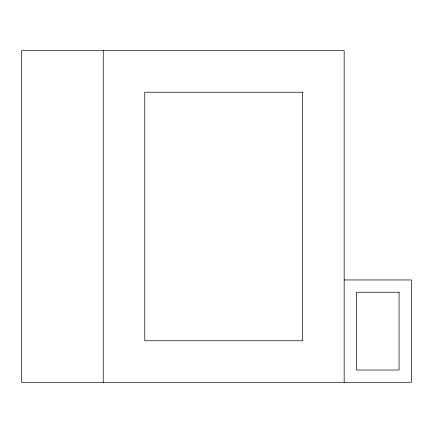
<?xml version="1.0" encoding="UTF-8"?>
<svg xmlns="http://www.w3.org/2000/svg" width="433" height="433" viewBox="0 0 433 433"><rect width="100%" height="100%" fill="white"/><g stroke="black" fill="none" stroke-linecap="round" stroke-linejoin="round"><path stroke-width="0.65" d="M344.17 279.956L411.35 279.956L411.35 382.301L21.65 382.301L21.65 50.699L344.17 50.699L344.17 382.301M103.243 50.699L103.243 382.301M302.635 92.234L144.779 92.234L144.779 340.766L302.635 340.766L302.635 92.234M399.069 292.237L356.451 292.237L356.451 370.02L399.069 370.02L399.069 292.237"/></g></svg>
